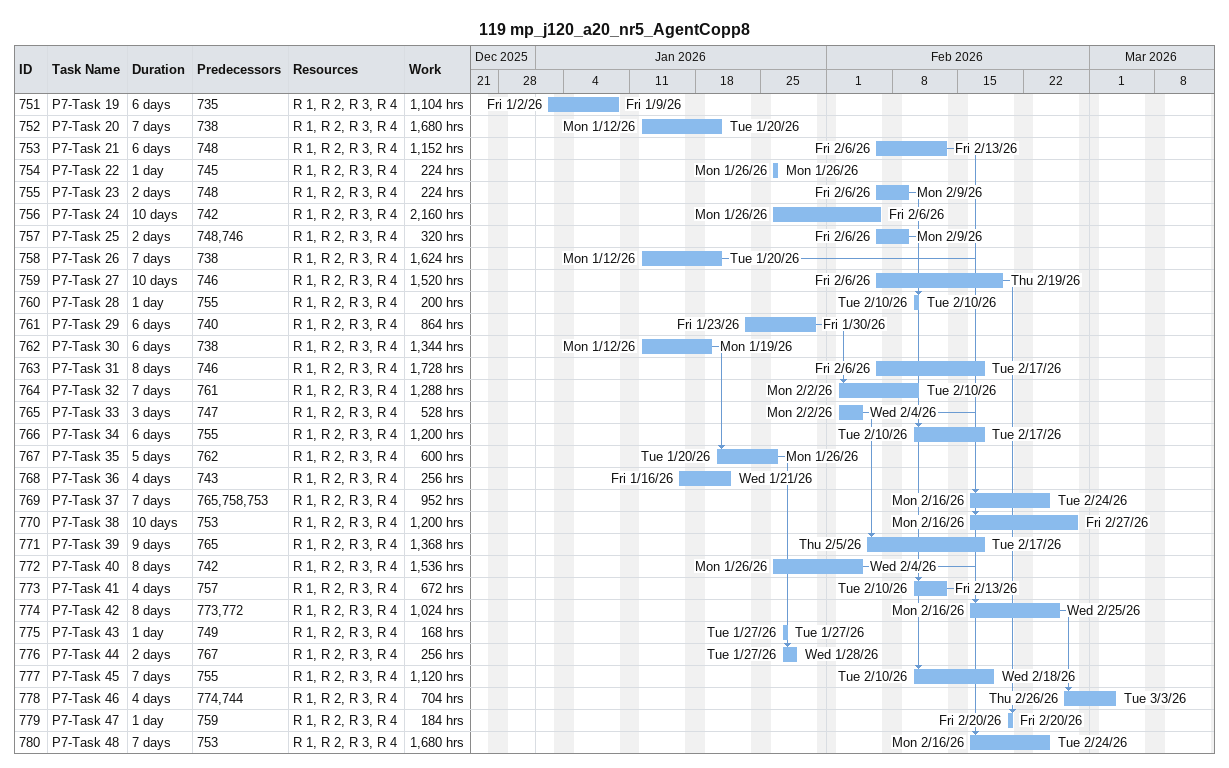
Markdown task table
119 mp_j120_a20_nr5_AgentCopp8

| ID | Task | Duration | Start | Finish | Predecessors | Resources | Work (h) |
|---|---|---|---|---|---|---|---|
| 751 | P7-Task 19 | 6d | 2026-01-02 | 2026-01-09 | 735 | R 1, R 2, R 3, R 4 | 1104 |
| 752 | P7-Task 20 | 7d | 2026-01-12 | 2026-01-20 | 738 | R 1, R 2, R 3, R 4 | 1680 |
| 753 | P7-Task 21 | 6d | 2026-02-06 | 2026-02-13 | 748 | R 1, R 2, R 3, R 4 | 1152 |
| 754 | P7-Task 22 | 1d | 2026-01-26 | 2026-01-26 | 745 | R 1, R 2, R 3, R 4 | 224 |
| 755 | P7-Task 23 | 2d | 2026-02-06 | 2026-02-09 | 748 | R 1, R 2, R 3, R 4 | 224 |
| 756 | P7-Task 24 | 10d | 2026-01-26 | 2026-02-06 | 742 | R 1, R 2, R 3, R 4 | 2160 |
| 757 | P7-Task 25 | 2d | 2026-02-06 | 2026-02-09 | 748, 746 | R 1, R 2, R 3, R 4 | 320 |
| 758 | P7-Task 26 | 7d | 2026-01-12 | 2026-01-20 | 738 | R 1, R 2, R 3, R 4 | 1624 |
| 759 | P7-Task 27 | 10d | 2026-02-06 | 2026-02-19 | 746 | R 1, R 2, R 3, R 4 | 1520 |
| 760 | P7-Task 28 | 1d | 2026-02-10 | 2026-02-10 | 755 | R 1, R 2, R 3, R 4 | 200 |
| 761 | P7-Task 29 | 6d | 2026-01-23 | 2026-01-30 | 740 | R 1, R 2, R 3, R 4 | 864 |
| 762 | P7-Task 30 | 6d | 2026-01-12 | 2026-01-19 | 738 | R 1, R 2, R 3, R 4 | 1344 |
| 763 | P7-Task 31 | 8d | 2026-02-06 | 2026-02-17 | 746 | R 1, R 2, R 3, R 4 | 1728 |
| 764 | P7-Task 32 | 7d | 2026-02-02 | 2026-02-10 | 761 | R 1, R 2, R 3, R 4 | 1288 |
| 765 | P7-Task 33 | 3d | 2026-02-02 | 2026-02-04 | 747 | R 1, R 2, R 3, R 4 | 528 |
| 766 | P7-Task 34 | 6d | 2026-02-10 | 2026-02-17 | 755 | R 1, R 2, R 3, R 4 | 1200 |
| 767 | P7-Task 35 | 5d | 2026-01-20 | 2026-01-26 | 762 | R 1, R 2, R 3, R 4 | 600 |
| 768 | P7-Task 36 | 4d | 2026-01-16 | 2026-01-21 | 743 | R 1, R 2, R 3, R 4 | 256 |
| 769 | P7-Task 37 | 7d | 2026-02-16 | 2026-02-24 | 765, 758, 753 | R 1, R 2, R 3, R 4 | 952 |
| 770 | P7-Task 38 | 10d | 2026-02-16 | 2026-02-27 | 753 | R 1, R 2, R 3, R 4 | 1200 |
| 771 | P7-Task 39 | 9d | 2026-02-05 | 2026-02-17 | 765 | R 1, R 2, R 3, R 4 | 1368 |
| 772 | P7-Task 40 | 8d | 2026-01-26 | 2026-02-04 | 742 | R 1, R 2, R 3, R 4 | 1536 |
| 773 | P7-Task 41 | 4d | 2026-02-10 | 2026-02-13 | 757 | R 1, R 2, R 3, R 4 | 672 |
| 774 | P7-Task 42 | 8d | 2026-02-16 | 2026-02-25 | 773, 772 | R 1, R 2, R 3, R 4 | 1024 |
| 775 | P7-Task 43 | 1d | 2026-01-27 | 2026-01-27 | 749 | R 1, R 2, R 3, R 4 | 168 |
| 776 | P7-Task 44 | 2d | 2026-01-27 | 2026-01-28 | 767 | R 1, R 2, R 3, R 4 | 256 |
| 777 | P7-Task 45 | 7d | 2026-02-10 | 2026-02-18 | 755 | R 1, R 2, R 3, R 4 | 1120 |
| 778 | P7-Task 46 | 4d | 2026-02-26 | 2026-03-03 | 774, 744 | R 1, R 2, R 3, R 4 | 704 |
| 779 | P7-Task 47 | 1d | 2026-02-20 | 2026-02-20 | 759 | R 1, R 2, R 3, R 4 | 184 |
| 780 | P7-Task 48 | 7d | 2026-02-16 | 2026-02-24 | 753 | R 1, R 2, R 3, R 4 | 1680 |
